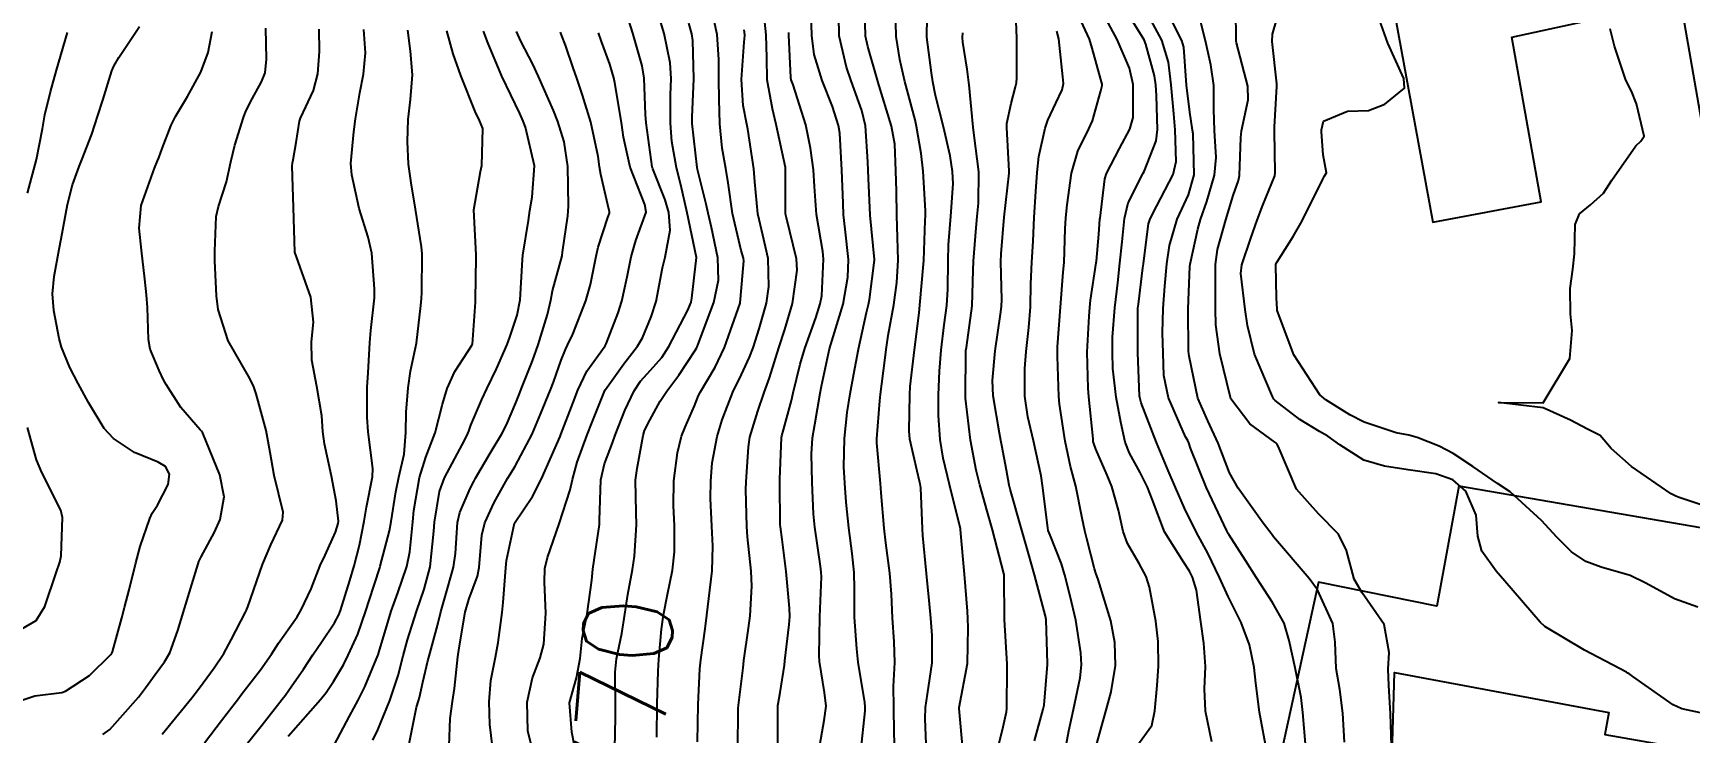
# Model space of a CAD drawing. Header units: metres. Extents: x 318500 to 325275, y 7408834 to 7428799.
# Drawn here: x 323287.8 to 323362, y 7421223.6 to 7421254.9 of the extents above; entities that cross this region are included whole.
import ezdxf
from ezdxf.enums import TextEntityAlignment as Align

# ---------------------------------------------------------------- set-up
doc = ezdxf.new("R2010")
doc.units = ezdxf.units.M
doc.header["$MEASUREMENT"] = 0
for name, color, linetype in [('Cotas', 45, 'Continuous'), ('Curvas de Nivel 1m', 11, 'Continuous'), ('Curvas de Nivel 5m', 15, 'Continuous'), ('Edificações', 30, 'Continuous'), ('Vias Primárias', 230, 'Continuous')]:
    doc.layers.add(name, color=color, linetype=linetype)
doc.styles.add('Style-STANDARD', font='STANDARD.shx')

msp = doc.modelspace()

# ---------------------------------------------------------------- linework, layer by layer
at = {"layer": 'Curvas de Nivel 1m', "flags": 128}
for points, elevation in [([(323324.876, 7421222.745), (323325.069, 7421224.563), (323325.073, 7421224.743), (323325.059, 7421224.937), (323324.763, 7421226.748), (323324.697, 7421227.341), (323324.597, 7421228.751), (323324.591, 7421230.019), (323324.586, 7421230.751), (323324.495, 7421231.6), (323324.338, 7421232.755), (323324.225, 7421233.909), (323324.155, 7421234.759), (323324.118, 7421235.48), (323324.141, 7421236.759), (323324.267, 7421237.917), (323324.4, 7421238.756), (323324.561, 7421239.646), (323324.769, 7421240.751), (323325.129, 7421242.388), (323325.219, 7421242.744), (323325.263, 7421242.974), (323325.492, 7421244.74), (323325.495, 7421244.765), (323325.301, 7421246.744), (323325.218, 7421248.397), (323325.204, 7421248.745), (323325.193, 7421249.129), (323325.09, 7421250.748), (323324.927, 7421251.434), (323324.452, 7421252.758), (323324.24, 7421253.368), (323323.911, 7421254.767), (323323.883, 7421256.562)], 776), ([(323329.458, 7421222.687), (323329.28, 7421224.67), (323329.281, 7421224.69), (323329.284, 7421224.714), (323329.653, 7421226.684), (323329.694, 7421228.294), (323329.675, 7421228.685), (323329.656, 7421229.027), (323329.516, 7421230.687), (323329.357, 7421232.499), (323329.342, 7421232.69), (323329.338, 7421232.713), (323328.858, 7421234.698), (323328.572, 7421235.873), (323328.426, 7421236.705), (323328.351, 7421237.781), (323328.352, 7421238.706), (323328.401, 7421239.761), (323328.476, 7421240.705), (323328.616, 7421241.838), (323328.727, 7421242.701), (323328.771, 7421243.431), (323328.787, 7421244.701), (323328.81, 7421245.422), (323328.912, 7421246.7), (323329.009, 7421248.143), (323328.99, 7421248.699), (323328.882, 7421249.399), (323328.583, 7421250.705), (323328.224, 7421252.108), (323328.106, 7421252.713), (323328.04, 7421253.12), (323327.829, 7421254.717), (323327.866, 7421256.528)], 779), ([(323332.66, 7421223.224), (323333.054, 7421224.642), (323333.086, 7421224.817), (323333.24, 7421226.64), (323333.24, 7421226.681), (323333.181, 7421228.641), (323333.155, 7421228.798), (323332.662, 7421230.647), (323332.393, 7421231.606), (323332.084, 7421232.653), (323331.563, 7421234.483), (323331.519, 7421234.659), (323331.397, 7421235.342), (323331.189, 7421236.444), (323331.153, 7421236.664), (323331.095, 7421236.985), (323330.808, 7421238.669), (323330.775, 7421239.345), (323330.893, 7421240.669), (323331.14, 7421242.319), (323331.187, 7421242.665), (323331.193, 7421242.966), (323331.156, 7421244.665), (323331.169, 7421245.022), (323331.305, 7421246.664), (323331.527, 7421248.628), (323331.529, 7421248.67), (323331.525, 7421248.716), (323331.416, 7421250.672), (323331.424, 7421250.851), (323331.616, 7421251.75), (323331.804, 7421252.491), (323331.845, 7421252.667), (323331.863, 7421252.898), (323331.865, 7421254.667), (323331.795, 7421256.551)], 781), ([(323310.143, 7421222.946), (323309.959, 7421223.671), (323309.928, 7421224.95), (323310.165, 7421226.048), (323310.516, 7421226.941), (323310.676, 7421227.553), (323310.764, 7421228.938), (323310.703, 7421230.318), (323310.726, 7421230.939), (323310.847, 7421231.428), (323311.36, 7421232.93), (323311.854, 7421234.452), (323311.957, 7421234.921), (323312.17, 7421235.691), (323312.622, 7421236.912), (323312.845, 7421237.482), (323313.414, 7421238.9), (323313.424, 7421238.916), (323313.441, 7421238.946), (323314.262, 7421240.088), (323314.882, 7421240.886), (323315.098, 7421241.26), (323315.483, 7421242.194), (323315.706, 7421242.877), (323315.997, 7421244.388), (323316.108, 7421244.871), (323316.336, 7421246.07), (323316.277, 7421246.869), (323316.121, 7421247.437), (323315.569, 7421248.814), (323315.54, 7421248.88), (323315.534, 7421248.917), (323315.268, 7421250.883), (323315.239, 7421251.25), (323315.177, 7421252.885), (323315.086, 7421253.435), (323314.668, 7421254.89), (323314.207, 7421256.36)], 768), ([(323312.062, 7421222.918), (323311.931, 7421223.614), (323311.832, 7421224.921), (323312.141, 7421226.043), (323312.303, 7421226.915), (323312.402, 7421227.805), (323312.619, 7421228.91), (323312.83, 7421230.412), (323312.871, 7421230.907), (323312.927, 7421231.315), (323313.167, 7421232.903), (323313.177, 7421233.089), (323313.237, 7421234.902), (323313.397, 7421235.621), (323313.751, 7421236.552), (323313.871, 7421236.895), (323314.309, 7421238.009), (323314.727, 7421238.887), (323315.012, 7421239.319), (323315.454, 7421239.81), (323315.959, 7421240.377), (323316.284, 7421240.868), (323317.129, 7421242.498), (323317.278, 7421242.853), (323317.315, 7421243.03), (323317.52, 7421244.85), (323317.105, 7421246.857), (323316.81, 7421248.109), (323316.619, 7421248.864), (323316.406, 7421250.049), (323316.346, 7421250.869), (323316.354, 7421252.134), (323316.377, 7421252.869), (323316.332, 7421253.565), (323316.062, 7421254.874), (323315.67, 7421256.205)], 769), ([(323315.745, 7421223.382), (323315.762, 7421224.872), (323315.799, 7421226.345), (323315.827, 7421226.872), (323315.955, 7421228.215), (323316.042, 7421228.869), (323316.222, 7421229.769), (323316.436, 7421230.863), (323316.526, 7421231.679), (323316.531, 7421232.862), (323316.491, 7421233.746), (323316.495, 7421234.863), (323316.66, 7421236.118), (323316.845, 7421236.858), (323317.01, 7421237.262), (323317.431, 7421238.219), (323317.608, 7421238.677), (323317.696, 7421238.846), (323318.354, 7421239.939), (323318.777, 7421240.83), (323319.473, 7421242.804), (323319.478, 7421242.82), (323319.493, 7421242.994), (323319.632, 7421244.705), (323319.621, 7421244.819), (323319.525, 7421245.172), (323319.127, 7421246.826), (323318.93, 7421248.196), (323318.835, 7421248.831), (323318.668, 7421249.75), (323318.564, 7421250.836), (323318.529, 7421251.924), (323318.512, 7421252.837), (323318.518, 7421253.716), (323318.445, 7421254.838), (323318.1, 7421256.417)], 771), ([(323319.372, 7421222.819), (323319.39, 7421224.677), (323319.399, 7421224.819), (323319.601, 7421226.491), (323319.645, 7421226.816), (323319.851, 7421228.265), (323319.917, 7421228.814), (323319.99, 7421230.147), (323319.962, 7421230.814), (323319.809, 7421232.359), (323319.777, 7421232.816), (323319.731, 7421234.47), (323319.739, 7421234.817), (323319.84, 7421236.381), (323319.913, 7421236.815), (323320.259, 7421237.98), (323320.554, 7421238.809), (323320.789, 7421239.468), (323321.203, 7421240.803), (323321.478, 7421241.628), (323321.816, 7421242.795), (323322.021, 7421244.284), (323321.991, 7421244.793), (323321.547, 7421246.633), (323321.506, 7421246.8), (323321.498, 7421246.853), (323321.507, 7421248.801), (323321.498, 7421248.874), (323321.081, 7421250.805), (323320.916, 7421251.501), (323320.682, 7421252.809), (323320.661, 7421253.788), (323320.642, 7421254.81), (323320.525, 7421255.954)], 773), ([(323327.822, 7421222.711), (323327.762, 7421224.203), (323327.776, 7421224.712), (323327.87, 7421225.315), (323328.078, 7421226.708), (323328.076, 7421227.931), (323328.015, 7421228.709), (323327.96, 7421229.353), (323327.822, 7421230.713), (323327.658, 7421232.413), (323327.641, 7421232.716), (323327.565, 7421234.539), (323327.536, 7421234.718), (323327.509, 7421234.836), (323327.396, 7421235.285), (323327.072, 7421236.723), (323327.041, 7421237.099), (323327.07, 7421238.724), (323327.095, 7421239.074), (323327.287, 7421240.722), (323327.487, 7421242.379), (323327.524, 7421242.719), (323327.687, 7421244.548), (323327.699, 7421244.717), (323327.755, 7421246.509), (323327.769, 7421246.717), (323327.775, 7421246.94), (323327.678, 7421248.718), (323327.582, 7421249.511), (323327.38, 7421250.722), (323327.308, 7421251.019), (323326.856, 7421252.728), (323326.628, 7421253.718), (323326.457, 7421254.738), (323326.43, 7421255.978)], 778), ([(323337.236, 7421222.979), (323337.917, 7421223.906), (323338.047, 7421224.572), (323338.147, 7421225.696), (323338.214, 7421226.571), (323338.196, 7421227.671), (323338.089, 7421228.572), (323337.803, 7421230.105), (323337.666, 7421230.577), (323337.346, 7421231.164), (323336.824, 7421232.057), (323336.631, 7421232.591), (323336.424, 7421233.545), (323336.118, 7421234.599), (323335.907, 7421235.114), (323335.407, 7421236.279), (323335.32, 7421236.522), (323335.294, 7421236.612), (323335.28, 7421236.744), (323335.091, 7421238.615), (323335.061, 7421239), (323335.019, 7421240.617), (323335.101, 7421242.231), (323335.134, 7421242.615), (323335.168, 7421242.941), (323335.425, 7421244.611), (323335.436, 7421244.696), (323335.539, 7421245.902), (323335.588, 7421246.571), (323335.594, 7421246.61), (323335.809, 7421248.366), (323335.882, 7421248.607), (323336.461, 7421249.727), (323336.934, 7421250.597), (323337.079, 7421251.124), (323337.075, 7421252.596), (323336.911, 7421253.324), (323336.361, 7421254.603), (323335.669, 7421255.875)], 784), ([(323343.084, 7421222.651), (323342.735, 7421224.508), (323342.567, 7421225.805), (323342.493, 7421226.512), (323342.288, 7421227.522), (323341.911, 7421228.521), (323341.327, 7421229.686), (323340.941, 7421230.536), (323340.429, 7421231.622), (323339.91, 7421232.552), (323339.376, 7421233.63), (323338.977, 7421234.564), (323338.646, 7421235.319), (323338.122, 7421236.573), (323337.437, 7421238.35), (323337.372, 7421238.581), (323337.357, 7421238.666), (323337.295, 7421240.583), (323337.282, 7421242.386), (323337.292, 7421242.592), (323337.314, 7421242.771), (323337.517, 7421244.395), (323337.539, 7421244.571), (323337.542, 7421244.59), (323337.77, 7421246.363), (323337.841, 7421246.586), (323338.139, 7421247.164), (323338.876, 7421248.57), (323339.003, 7421249.144), (323338.955, 7421250.57), (323338.9, 7421251.282), (323338.787, 7421252.573), (323338.664, 7421253.599), (323338.363, 7421254.579), (323337.669, 7421255.843)], 786), ([(323346.543, 7421223.158), (323346.476, 7421224.462), (323346.33, 7421225.524), (323346.175, 7421226.467), (323346.132, 7421227.633), (323346.028, 7421228.469), (323345.332, 7421229.977), (323344.965, 7421230.484), (323343.359, 7421232.359), (323343.3, 7421232.442), (323343.258, 7421232.502), (323342.908, 7421232.966), (323341.775, 7421234.524), (323341.4, 7421235.219), (323340.883, 7421236.538), (323340.424, 7421237.539), (323339.97, 7421238.552), (323339.585, 7421240.442), (323339.569, 7421240.559), (323339.556, 7421240.644), (323339.549, 7421242.559), (323339.62, 7421244.457), (323339.634, 7421244.558), (323339.981, 7421246.116), (323340.096, 7421246.552), (323340.374, 7421247.363), (323340.727, 7421248.543), (323340.799, 7421249.324), (323340.717, 7421250.543), (323340.688, 7421251.47), (323340.692, 7421252.544), (323340.561, 7421253.468), (323340.318, 7421254.55), (323339.861, 7421256.373)], 788), ([(323348.657, 7421223.011), (323348.611, 7421224.43), (323348.536, 7421225.695), (323348.496, 7421226.432), (323348.548, 7421227.174), (323348.327, 7421228.435), (323347.331, 7421229.844), (323346.983, 7421230.455), (323346.634, 7421231.742), (323346.275, 7421232.466), (323345.374, 7421233.387), (323344.402, 7421234.49), (323343.613, 7421236.303), (323343.535, 7421236.499), (323343.474, 7421236.553), (323343.421, 7421236.585), (323342.309, 7421237.402), (323341.461, 7421238.53), (323341.441, 7421238.586), (323340.962, 7421240.538), (323340.785, 7421241.842), (323340.769, 7421242.541), (323340.762, 7421243.28), (323340.762, 7421244.541), (323340.859, 7421245.211), (323341.235, 7421246.535), (323341.561, 7421247.623), (323341.79, 7421248.305), (323341.843, 7421248.527), (323341.902, 7421250.22), (323341.937, 7421250.527), (323342.23, 7421251.915), (323342.219, 7421252.524), (323341.713, 7421254.466), (323341.698, 7421254.53), (323341.672, 7421255.994)], 789), ([(323362.372, 7421229.206), (323361.33, 7421229.578), (323360.045, 7421230.283), (323359.343, 7421230.622), (323358.037, 7421231), (323357.349, 7421231.243), (323356.707, 7421231.684), (323356.061, 7421232.339), (323355.371, 7421233.09), (323353.969, 7421234.364), (323353.396, 7421234.743), (323352.287, 7421235.507), (323351.415, 7421236.087), (323350.793, 7421236.409), (323349.802, 7421236.803), (323349.425, 7421236.895), (323348.855, 7421237.006), (323347.43, 7421237.48), (323346.783, 7421237.809), (323345.712, 7421238.476), (323345.443, 7421238.711), (323344.281, 7421240.498), (323343.527, 7421242.483), (323343.526, 7421242.51), (323343.525, 7421242.534), (323343.505, 7421243.051), (323343.469, 7421244.511), (323343.475, 7421244.556), (323343.522, 7421244.665), (323344.248, 7421245.791), (323344.652, 7421246.493), (323345.569, 7421248.351), (323345.641, 7421248.479), (323345.735, 7421248.64), (323345.584, 7421249.446), (323345.516, 7421250.481), (323345.52, 7421250.563), (323345.607, 7421250.96), (323346.682, 7421251.396), (323347.615, 7421251.425), (323348.353, 7421251.709), (323349.24, 7421252.434), (323349.208, 7421252.86), (323348.488, 7421254.442), (323347.81, 7421256.317)], 791), ([(323287.248, 7421225.024), (323287.879, 7421225.241), (323289.087, 7421225.388), (323289.253, 7421225.439), (323290.32, 7421226.154), (323291.278, 7421227.087), (323291.326, 7421227.152), (323291.352, 7421227.199), (323291.769, 7421228.727), (323291.892, 7421229.191), (323292.106, 7421229.976), (323292.397, 7421231.184), (323292.596, 7421231.926), (323293.029, 7421233.175), (323293.133, 7421233.404), (323293.369, 7421233.773), (323293.851, 7421234.695), (323293.907, 7421235.162), (323293.734, 7421235.505), (323293.395, 7421235.699), (323292.343, 7421236.13), (323291.405, 7421236.75), (323290.978, 7421237.204), (323290.278, 7421238.361), (323289.823, 7421239.216), (323289.451, 7421239.924), (323289.073, 7421240.835), (323288.971, 7421241.227), (323288.729, 7421242.478), (323288.676, 7421243.232), (323288.737, 7421243.995), (323288.972, 7421245.228), (323289.059, 7421245.695), (323289.334, 7421247.223), (323289.559, 7421248.102), (323289.858, 7421248.926), (323289.98, 7421249.216), (323290.425, 7421250.374), (323290.706, 7421251.209), (323290.927, 7421251.89), (323291.334, 7421253.203), (323291.416, 7421253.418), (323291.636, 7421253.808), (323292.571, 7421255.186)], 757), ([(323290.923, 7421223.514), (323291.235, 7421223.736), (323292.517, 7421225.181), (323292.837, 7421225.595), (323293.265, 7421226.188), (323293.683, 7421226.755), (323293.92, 7421227.16), (323294.285, 7421228.165), (323294.584, 7421229.151), (323295.133, 7421230.948), (323295.193, 7421231.142), (323295.231, 7421231.242), (323295.335, 7421231.452), (323295.92, 7421232.565), (323296.179, 7421233.132), (323296.357, 7421234.149), (323296.17, 7421235.132), (323295.409, 7421236.994), (323295.348, 7421237.08), (323295.28, 7421237.142), (323294.416, 7421238.146), (323293.755, 7421239.165), (323293.647, 7421239.371), (323293.449, 7421239.789), (323293.04, 7421240.753), (323292.963, 7421241.178), (323292.924, 7421242.618), (323292.879, 7421243.179), (323292.802, 7421243.879), (323292.651, 7421245.183), (323292.557, 7421246.163), (323292.647, 7421247.184), (323293.24, 7421248.848), (323293.375, 7421249.173), (323293.43, 7421249.314), (323293.578, 7421249.725), (323293.989, 7421250.769), (323294.186, 7421251.161), (323294.713, 7421252.054), (323295.321, 7421253.145), (323295.639, 7421254.028), (323295.821, 7421254.966)], 758), ([(323293.585, 7421223.516), (323294.914, 7421225.145), (323295.062, 7421225.334), (323295.257, 7421225.593), (323295.917, 7421226.487), (323296.346, 7421227.129), (323296.67, 7421227.745), (323297.308, 7421228.988), (323297.357, 7421229.072), (323297.378, 7421229.119), (323297.42, 7421229.227), (323298.074, 7421231.109), (323298.456, 7421231.991), (323298.978, 7421233.096), (323299.006, 7421233.455), (323298.598, 7421235.102), (323298.424, 7421236.129), (323298.242, 7421237.108), (323297.795, 7421238.754), (323297.676, 7421239.116), (323297.446, 7421239.549), (323296.538, 7421241.129), (323296.089, 7421242.529), (323296.014, 7421243.135), (323295.94, 7421244.71), (323295.934, 7421245.136), (323295.996, 7421246.682), (323296.098, 7421247.135), (323296.457, 7421248.235), (323296.655, 7421249.129), (323296.832, 7421249.877), (323297.227, 7421251.124), (323297.33, 7421251.397), (323297.612, 7421251.949), (323298.028, 7421252.71), (323298.191, 7421253.112), (323298.255, 7421253.729), (323298.225, 7421255.111)], 759), ([(323297.411, 7421223.117), (323298.066, 7421223.935), (323298.957, 7421225.094), (323299.086, 7421225.259), (323299.256, 7421225.495), (323299.914, 7421226.437), (323300.335, 7421227.074), (323300.713, 7421227.644), (323301.302, 7421228.504), (323301.499, 7421228.866), (323301.572, 7421229.057), (323301.986, 7421230.391), (323302.177, 7421231.052), (323302.421, 7421231.972), (323302.634, 7421233.047), (323302.731, 7421233.685), (323303.004, 7421235.044), (323303.026, 7421235.411), (323302.815, 7421237.046), (323302.76, 7421237.707), (323302.766, 7421239.047), (323302.803, 7421239.693), (323302.878, 7421241.046), (323302.931, 7421241.59), (323303.086, 7421243.044), (323303.09, 7421243.45), (323302.979, 7421245.045), (323302.812, 7421245.766), (323302.412, 7421247.051), (323302.071, 7421248.549), (323302.04, 7421249.055), (323302.173, 7421250.473), (323302.249, 7421251.054), (323302.441, 7421252.228), (323302.597, 7421253.05), (323302.683, 7421254.006), (323302.611, 7421255.05)], 761), ([(323299.233, 7421223.436), (323300.681, 7421225.069), (323300.934, 7421225.386), (323301.262, 7421225.882), (323301.703, 7421226.626), (323301.919, 7421227.054), (323302.342, 7421228.002), (323302.709, 7421229.046), (323302.853, 7421229.506), (323303.329, 7421230.972), (323303.352, 7421231.04), (323303.768, 7421232.62), (323303.844, 7421233.033), (323304.046, 7421234.364), (323304.19, 7421235.028), (323304.424, 7421236.048), (323304.503, 7421237.024), (323304.518, 7421237.929), (323304.6, 7421239.023), (323304.71, 7421239.762), (323304.973, 7421241.017), (323305.174, 7421242.702), (323305.199, 7421243.014), (323305.217, 7421243.291), (323305.23, 7421245.014), (323305.205, 7421245.335), (323304.934, 7421247.019), (323304.737, 7421248.198), (323304.623, 7421249.024), (323304.571, 7421250.039), (323304.6, 7421251.025), (323304.71, 7421251.927), (323304.793, 7421253.023), (323304.707, 7421254.09), (323304.587, 7421255.026)], 762), ([(323301.3, 7421223.059), (323301.967, 7421224.328), (323302.357, 7421225.049), (323302.658, 7421225.647), (323303.239, 7421227.04), (323303.252, 7421227.069), (323303.282, 7421227.169), (323303.713, 7421228.625), (323303.845, 7421229.032), (323304.138, 7421229.848), (323304.542, 7421231.022), (323304.68, 7421231.68), (323304.808, 7421233.018), (323304.859, 7421233.526), (323305.11, 7421235.014), (323305.399, 7421235.911), (323305.818, 7421237.004), (323306.146, 7421238.282), (323306.354, 7421238.996), (323306.697, 7421239.746), (323307.47, 7421240.951), (323307.481, 7421240.968), (323307.613, 7421242.855), (323307.622, 7421242.979), (323307.65, 7421244.847), (323307.646, 7421244.979), (323307.55, 7421246.98), (323307.84, 7421248.704), (323307.904, 7421248.977), (323307.939, 7421250.633), (323307.796, 7421250.978), (323307.606, 7421251.384), (323306.956, 7421252.99), (323306.61, 7421253.966), (323306.335, 7421255)], 763), ([(323303.02, 7421223.254), (323303.237, 7421223.719), (323303.773, 7421225.032), (323304.15, 7421226.144), (323304.381, 7421227.023), (323304.572, 7421227.74), (323304.97, 7421229.015), (323305.32, 7421230.009), (323305.586, 7421231.006), (323305.75, 7421232.608), (323305.782, 7421233.004), (323306.004, 7421234.377), (323306.23, 7421234.997), (323307.151, 7421236.728), (323307.273, 7421236.982), (323307.312, 7421237.081), (323307.416, 7421237.347), (323307.908, 7421238.5), (323308.118, 7421238.973), (323308.554, 7421239.869), (323309.04, 7421240.964), (323309.155, 7421241.282), (323309.483, 7421242.269), (323309.617, 7421242.958), (323309.718, 7421244.756), (323309.734, 7421244.957), (323309.987, 7421246.51), (323310.045, 7421246.953), (323310.153, 7421247.549), (323310.263, 7421248.95), (323309.862, 7421250.69), (323309.758, 7421250.958), (323309.605, 7421251.292), (323308.803, 7421252.968), (323308.186, 7421254.433), (323307.977, 7421254.977)], 764), ([(323317.562, 7421223.174), (323317.594, 7421224.845), (323317.672, 7421226.446), (323317.713, 7421226.844), (323317.911, 7421228.231), (323317.985, 7421228.84), (323318.074, 7421229.595), (323318.217, 7421230.837), (323318.248, 7421231.935), (323318.209, 7421232.837), (323318.149, 7421234.068), (323318.153, 7421234.839), (323318.218, 7421235.658), (323318.442, 7421236.835), (323318.67, 7421237.582), (323319.147, 7421238.824), (323319.242, 7421239.024), (323319.449, 7421239.429), (323319.89, 7421240.389), (323320.049, 7421240.814), (323320.327, 7421241.66), (323320.655, 7421242.808), (323320.761, 7421243.548), (323320.733, 7421244.808), (323320.495, 7421245.851), (323320.264, 7421246.813), (323320.134, 7421248.245), (323320.087, 7421248.815), (323319.814, 7421250.601), (323319.772, 7421250.818), (323319.612, 7421251.65), (323319.526, 7421252.822), (323319.647, 7421254.482), (323319.688, 7421254.781), (323319.687, 7421254.82), (323319.653, 7421255.037)], 772), ([(323326.402, 7421222.728), (323326.379, 7421223.588), (323326.353, 7421224.729), (323326.347, 7421225.651), (323326.404, 7421226.729), (323326.376, 7421227.647), (323326.297, 7421228.73), (323326.257, 7421229.794), (323326.18, 7421230.732), (323325.997, 7421232.087), (323325.927, 7421232.734), (323325.793, 7421234.327), (323325.761, 7421234.736), (323325.594, 7421236.552), (323325.59, 7421236.738), (323325.728, 7421238.444), (323325.759, 7421238.737), (323325.952, 7421240.245), (323326.016, 7421240.735), (323326.109, 7421241.366), (323326.352, 7421242.731), (323326.499, 7421243.737), (323326.546, 7421244.73), (323326.518, 7421245.748), (323326.496, 7421246.731), (323326.476, 7421247.815), (323326.453, 7421248.731), (323326.403, 7421249.917), (323326.26, 7421250.733), (323325.646, 7421252.724), (323325.643, 7421252.74), (323325.63, 7421252.783), (323325.192, 7421254.301), (323325.094, 7421254.756), (323325.08, 7421255.334)], 777), ([(323334.002, 7421222.628), (323334.198, 7421223.673), (323334.405, 7421224.623), (323334.697, 7421226.041), (323334.761, 7421226.618), (323334.739, 7421227.167), (323334.507, 7421228.622), (323334.26, 7421229.692), (323334.022, 7421230.63), (323333.864, 7421231.151), (323333.358, 7421232.422), (323333.277, 7421232.641), (323333.255, 7421232.748), (323333.024, 7421234.644), (323332.95, 7421235.089), (323332.607, 7421236.648), (323332.355, 7421237.722), (323332.225, 7421238.652), (323332.229, 7421239.882), (323332.287, 7421240.652), (323332.408, 7421241.724), (323332.473, 7421242.65), (323332.489, 7421243.667), (323332.539, 7421244.65), (323332.594, 7421245.589), (323332.637, 7421246.649), (323332.72, 7421247.807), (323332.784, 7421248.652), (323332.856, 7421249.376), (323333.134, 7421250.647), (323333.253, 7421250.998), (323333.617, 7421251.758), (323333.9, 7421252.362), (323333.952, 7421252.635), (323333.934, 7421252.936), (323333.753, 7421254.638), (323333.655, 7421254.98)], 782), ([(323335.317, 7421222.609), (323335.73, 7421224.125), (323335.87, 7421224.601), (323336.092, 7421225.421), (323336.283, 7421226.595), (323336.264, 7421227.627), (323336.078, 7421228.598), (323335.509, 7421230.436), (323335.445, 7421230.608), (323335.415, 7421230.683), (323335.343, 7421230.924), (323334.998, 7421232.257), (323334.907, 7421232.617), (323334.797, 7421233.191), (323334.513, 7421234.623), (323334.274, 7421235.502), (323334.031, 7421236.631), (323333.781, 7421238.289), (323333.746, 7421238.635), (323333.684, 7421240.42), (323333.684, 7421240.637), (323333.69, 7421240.855), (323333.818, 7421242.635), (323333.95, 7421244.196), (323333.982, 7421244.633), (323334.033, 7421246.143), (323334.068, 7421246.632), (323334.128, 7421247.204), (323334.318, 7421248.629), (323334.601, 7421249.609), (323335.097, 7421250.618), (323335.25, 7421250.971), (323335.626, 7421252.314), (323335.684, 7421252.555), (323335.683, 7421252.609), (323335.632, 7421252.816), (323335.249, 7421254.219), (323335.127, 7421254.618), (323334.645, 7421255.646)], 783), ([(323344.806, 7421222.914), (323344.682, 7421224.486), (323344.597, 7421225.157), (323344.331, 7421226.489), (323344.073, 7421227.717), (323343.838, 7421228.495), (323343.324, 7421229.408), (323342.604, 7421230.511), (323342.115, 7421231.286), (323341.359, 7421232.45), (323341.333, 7421232.504), (323341.316, 7421232.531), (323341.277, 7421232.616), (323340.361, 7421234.545), (323339.653, 7421236.32), (323339.566, 7421236.558), (323339.52, 7421236.657), (323339.423, 7421236.828), (323338.654, 7421238.568), (323338.458, 7421239.567), (323338.418, 7421240.571), (323338.396, 7421241.488), (323338.424, 7421242.576), (323338.503, 7421243.577), (323338.592, 7421244.574), (323338.707, 7421245.397), (323339.05, 7421246.567), (323339.561, 7421247.652), (323339.812, 7421248.556), (323339.762, 7421250.393), (323339.739, 7421250.558), (323339.612, 7421251.35), (323339.473, 7421252.562), (323339.345, 7421254.262), (323339.259, 7421254.566), (323338.846, 7421255.389)], 787), ([(323363.379, 7421233.504), (323361.536, 7421234.119), (323361.389, 7421234.175), (323361.174, 7421234.272), (323359.408, 7421235.497), (323358.495, 7421236.304), (323358.001, 7421236.887), (323357.429, 7421237.177), (323356.67, 7421237.569), (323355.438, 7421238.125), (323353.44, 7421238.37), (323355.44, 7421238.35), (323356.633, 7421240.333), (323356.741, 7421241.584), (323356.662, 7421242.333), (323356.649, 7421243.471), (323356.778, 7421244.331), (323356.85, 7421245.011), (323356.872, 7421246.33), (323357.07, 7421246.814), (323357.563, 7421247.206), (323358.153, 7421247.729), (323358.528, 7421248.306), (323359.596, 7421249.853), (323359.82, 7421250.065), (323359.97, 7421250.286), (323359.622, 7421251.726), (323359.395, 7421252.294), (323359.148, 7421252.787), (323358.633, 7421254.305), (323358.44, 7421255.08)], 792), ([(323287.555, 7421247.739), (323287.954, 7421249.244), (323288.214, 7421250.618), (323288.332, 7421251.239), (323288.583, 7421252.268), (323288.853, 7421253.232), (323289.341, 7421254.918)], 756), ([(323306.445, 7421222.992), (323306.477, 7421224.226), (323306.581, 7421224.99), (323306.675, 7421225.572), (323306.826, 7421226.987), (323306.88, 7421227.392), (323307.159, 7421228.982), (323307.316, 7421229.545), (323307.71, 7421230.593), (323307.779, 7421230.976), (323307.901, 7421232.425), (323308.035, 7421232.973), (323308.461, 7421233.882), (323309.058, 7421234.963), (323309.184, 7421235.17), (323309.396, 7421235.52), (323310.149, 7421236.949), (323310.532, 7421237.835), (323310.976, 7421238.937), (323311.109, 7421239.271), (323311.46, 7421240.262), (323311.653, 7421240.742), (323311.744, 7421240.926), (323311.972, 7421241.42), (323312.556, 7421242.914), (323312.772, 7421243.64), (323313.023, 7421244.907), (323313.116, 7421245.316), (323313.546, 7421246.643), (323313.613, 7421246.836), (323313.618, 7421246.899), (323313.553, 7421247.209), (323313.227, 7421248.565), (323313.173, 7421248.906), (323313.113, 7421249.371), (323312.788, 7421250.912), (323312.418, 7421252.118), (323312.143, 7421252.922), (323312.01, 7421253.301), (323311.644, 7421254.36), (323311.487, 7421254.771), (323311.423, 7421254.933)], 766), ([(323308.374, 7421222.969), (323308.254, 7421223.956), (323308.236, 7421224.97), (323308.308, 7421225.926), (323308.521, 7421226.968), (323308.632, 7421227.625), (323308.805, 7421228.965), (323308.862, 7421229.417), (323308.975, 7421230.964), (323309.012, 7421231.286), (323309.36, 7421232.96), (323310.174, 7421234.152), (323310.568, 7421234.942), (323311.409, 7421236.838), (323311.446, 7421236.929), (323311.996, 7421238.357), (323312.206, 7421238.919), (323312.606, 7421239.759), (323313.421, 7421240.901), (323313.471, 7421240.982), (323314.002, 7421242.377), (323314.17, 7421242.893), (323314.408, 7421243.989), (323314.585, 7421244.889), (323314.807, 7421245.611), (323315.262, 7421246.883), (323315.209, 7421247.227), (323314.55, 7421248.89), (323314.253, 7421250.231), (323314.16, 7421250.894), (323313.859, 7421252.665), (323313.816, 7421252.898), (323313.636, 7421253.511), (323313.267, 7421254.526), (323313.132, 7421254.908)], 767), ([(323321.16, 7421222.872), (323321.166, 7421224.801), (323321.172, 7421224.88), (323321.259, 7421225.387), (323321.46, 7421226.615), (323321.481, 7421226.797), (323321.663, 7421228.436), (323321.692, 7421228.794), (323321.684, 7421229.164), (323321.541, 7421230.797), (323321.351, 7421232.233), (323321.275, 7421232.801), (323321.268, 7421232.894), (323321.257, 7421234.801), (323321.258, 7421234.934), (323321.323, 7421236.801), (323321.335, 7421236.877), (323321.415, 7421237.145), (323321.773, 7421238.457), (323321.855, 7421238.794), (323322.164, 7421240.085), (323322.365, 7421240.787), (323322.86, 7421242.155), (323323.063, 7421242.776), (323323.128, 7421243.143), (323323.214, 7421244.775), (323323.183, 7421245.117), (323322.896, 7421246.78), (323322.804, 7421248.023), (323322.752, 7421248.782), (323322.623, 7421249.745), (323322.408, 7421250.788), (323321.842, 7421252.582), (323321.756, 7421252.798), (323321.737, 7421252.904), (323321.657, 7421254.8), (323321.652, 7421254.929)], 774), ([(323287.295, 7421228.237), (323287.933, 7421228.608), (323288.324, 7421229.235), (323288.834, 7421230.737), (323289, 7421231.225), (323289.055, 7421231.504), (323289.117, 7421233.224), (323289.048, 7421233.542), (323288.189, 7421235.238), (323287.948, 7421235.794), (323287.543, 7421237.248)], 756)]:
    msp.add_lwpolyline(points, dxfattribs=dict(at, elevation=elevation))
at = {"layer": 'Curvas de Nivel 5m', "flags": 128}
for points, elevation in [([(323340.598, 7421223.181), (323340.316, 7421224.544), (323340.277, 7421225.552), (323340.322, 7421226.544), (323340.241, 7421227.601), (323340.11, 7421228.548), (323339.914, 7421229.969), (323339.736, 7421230.554), (323339.607, 7421230.82), (323339.346, 7421231.208), (323338.482, 7421232.569), (323337.924, 7421234.033), (323337.725, 7421234.577), (323337.396, 7421235.228), (323336.912, 7421236.094), (323336.726, 7421236.59), (323336.533, 7421237.483), (323336.321, 7421238.597), (323336.175, 7421239.884), (323336.148, 7421240.6), (323336.159, 7421241.286), (323336.263, 7421242.602), (323336.39, 7421243.718), (323336.485, 7421244.6), (323336.579, 7421245.555), (323336.692, 7421246.599), (323336.861, 7421247.293), (323337.506, 7421248.591), (323337.529, 7421248.632), (323337.572, 7421248.708), (323338.107, 7421250.068), (323338.162, 7421250.582), (323338.12, 7421252.085), (323338.09, 7421252.583), (323338.029, 7421252.979), (323337.648, 7421254.395), (323337.571, 7421254.591), (323337.453, 7421254.792), (323336.318, 7421256.604)], 785), ([(323323.001, 7421222.773), (323323.244, 7421224.132), (323323.319, 7421224.769), (323323.259, 7421225.392), (323323.027, 7421226.774), (323323.01, 7421227.048), (323323.048, 7421228.774), (323323.115, 7421230.561), (323323.109, 7421230.773), (323323.07, 7421231.038), (323322.819, 7421232.778), (323322.763, 7421233.385), (323322.694, 7421234.78), (323322.667, 7421236.045), (323322.718, 7421236.78), (323322.817, 7421237.381), (323323.06, 7421238.776), (323323.119, 7421239.101), (323323.47, 7421240.77), (323324.085, 7421242.761), (323324.298, 7421243.968), (323324.32, 7421244.758), (323324.183, 7421246.118), (323324.109, 7421246.762), (323324.084, 7421247.291), (323324.024, 7421248.763), (323323.938, 7421250.422), (323323.883, 7421250.766), (323323.613, 7421251.613), (323323.152, 7421252.777), (323322.791, 7421253.932), (323322.677, 7421254.785), (323322.658, 7421255.792)], 775), ([(323363.261, 7421224.313), (323361.662, 7421224.662), (323361.266, 7421224.834), (323359.465, 7421226.101), (323359.279, 7421226.234), (323359.242, 7421226.253), (323359.174, 7421226.292), (323357.294, 7421227.284), (323355.522, 7421228.347), (323355.313, 7421228.53), (323353.735, 7421230.366), (323353.344, 7421230.818), (323352.69, 7421231.717), (323352.522, 7421232.383), (323352.438, 7421233.32), (323351.979, 7421234.391), (323351.398, 7421234.906), (323350.64, 7421235.173), (323349.404, 7421235.353), (323348.333, 7421235.514), (323347.41, 7421235.781), (323346.342, 7421236.466), (323345.801, 7421236.851), (323345.426, 7421237.07), (323344.547, 7421237.604), (323343.439, 7421238.446), (323343.406, 7421238.477), (323343.382, 7421238.511), (323343.327, 7421238.626), (323342.507, 7421240.52), (323342.194, 7421241.812), (323342.095, 7421242.524), (323341.907, 7421244.135), (323341.943, 7421244.526), (323342.345, 7421245.715), (323342.63, 7421246.519), (323342.882, 7421247.192), (323343.421, 7421248.511), (323343.446, 7421248.637), (323343.405, 7421250.512), (323343.411, 7421250.703), (323343.519, 7421252.511), (323343.515, 7421252.627), (323343.301, 7421254.513), (323343.315, 7421254.853), (323343.674, 7421256.085)], 790), ([(323295.481, 7421223.137), (323296.239, 7421224.132), (323296.996, 7421225.123), (323297.11, 7421225.264), (323297.255, 7421225.455), (323297.981, 7421226.397), (323298.472, 7421227.102), (323298.791, 7421227.593), (323299.298, 7421228.305), (323299.623, 7421228.768), (323299.813, 7421229.082), (323300.262, 7421230.019), (323300.66, 7421231.07), (323300.876, 7421231.528), (323301.353, 7421232.563), (323301.464, 7421232.953), (323301.474, 7421233.059), (323301.374, 7421233.961), (323301.161, 7421235.063), (323300.855, 7421236.519), (323300.786, 7421237.069), (323300.728, 7421237.763), (323300.504, 7421239.074), (323300.281, 7421240.255), (323300.271, 7421241.078), (323300.366, 7421241.964), (323300.248, 7421243.079), (323299.52, 7421245.09), (323299.469, 7421247.091), (323299.41, 7421248.934), (323299.425, 7421249.092), (323299.448, 7421249.216), (323299.584, 7421250.003), (323299.73, 7421250.956), (323299.776, 7421251.087), (323300.364, 7421252.333), (323300.548, 7421253.076), (323300.632, 7421254.067), (323300.618, 7421255.075)], 760), ([(323304.629, 7421223.019), (323304.968, 7421224.735), (323305.057, 7421225.013), (323305.103, 7421225.162), (323305.263, 7421225.851), (323305.482, 7421226.801), (323305.537, 7421227.006), (323305.915, 7421228.387), (323306.069, 7421228.999), (323306.365, 7421230.039), (323306.634, 7421230.99), (323306.721, 7421231.607), (323306.813, 7421232.988), (323306.909, 7421233.445), (323307.383, 7421234.522), (323307.538, 7421234.828), (323307.621, 7421234.978), (323308.273, 7421236.1), (323308.804, 7421236.966), (323309.012, 7421237.368), (323309.431, 7421238.355), (323309.599, 7421238.797), (323309.664, 7421238.957), (323310.175, 7421240.234), (323310.431, 7421240.946), (323310.844, 7421242.3), (323310.987, 7421242.938), (323311.068, 7421243.365), (323311.498, 7421244.93), (323311.504, 7421244.947), (323311.522, 7421245.092), (323311.757, 7421246.717), (323311.776, 7421246.927), (323311.783, 7421247.157), (323311.753, 7421248.927), (323311.586, 7421250.026), (323311.312, 7421250.934), (323311.108, 7421251.437), (323310.443, 7421252.948), (323310.188, 7421253.504), (323309.646, 7421254.538), (323309.454, 7421254.962)], 765), ([(323313.863, 7421222.894), (323313.888, 7421224.249), (323313.896, 7421224.894), (323313.869, 7421226.296), (323313.93, 7421226.893), (323314.169, 7421228.019), (323314.307, 7421228.89), (323314.438, 7421229.769), (323314.658, 7421230.887), (323314.739, 7421231.486), (323314.826, 7421232.885), (323314.813, 7421233.441), (323314.792, 7421234.886), (323314.864, 7421235.417), (323315.124, 7421236.883), (323315.189, 7421237.106), (323315.42, 7421237.574), (323315.89, 7421238.417), (323316.188, 7421238.869), (323316.726, 7421239.585), (323317.468, 7421240.714), (323317.52, 7421240.798), (323317.542, 7421240.849), (323317.596, 7421240.973), (323318.298, 7421242.838), (323318.498, 7421243.842), (323318.472, 7421244.836), (323318.189, 7421246.191), (323318.037, 7421246.843), (323317.952, 7421247.242), (323317.569, 7421248.784), (323317.555, 7421248.835), (323317.553, 7421248.85), (323317.547, 7421248.873), (323317.33, 7421250.854), (323317.323, 7421251.135), (323317.4, 7421252.853), (323317.358, 7421254.566), (323317.312, 7421254.855), (323317.172, 7421255.343)], 770), ([(323331.02, 7421222.876), (323331.248, 7421223.854), (323331.402, 7421224.514), (323331.421, 7421224.658), (323331.434, 7421226.503), (323331.432, 7421226.658), (323331.31, 7421228.66), (323331.294, 7421230.625), (323331.295, 7421230.661), (323331.283, 7421230.708), (323330.774, 7421232.669), (323330.539, 7421233.506), (323330.216, 7421234.678), (323330.049, 7421235.333), (323329.788, 7421236.684), (323329.569, 7421238.557), (323329.564, 7421238.688), (323329.578, 7421240.579), (323329.589, 7421240.688), (323329.606, 7421240.823), (323329.865, 7421242.684), (323329.913, 7421244.285), (323329.925, 7421244.684), (323330.048, 7421246.177), (323330.093, 7421246.682), (323330.155, 7421247.283), (323330.169, 7421248.684), (323329.963, 7421250.318), (323329.906, 7421250.687), (323329.733, 7421252.585), (323329.718, 7421252.689), (323329.636, 7421253.276), (323329.448, 7421254.493), (323329.426, 7421254.693), (323329.442, 7421254.904)], 780)]:
    msp.add_lwpolyline(points, dxfattribs=dict(at, elevation=elevation))
at = {"layer": 'Edificações'}
for points in [[(323365.142, 7421267.69), (323353.867, 7421265.794), (323354.428, 7421262.456), (323351.691, 7421261.995), (323352.171, 7421259.136), (323348.298, 7421258.484), (323350.506, 7421246.436), (323355.352, 7421247.345), (323354.042, 7421254.709), (323358.026, 7421255.582), (323357.317, 7421259.946), (323360.868, 7421260.524), (323362.938, 7421248.6), (323376.687, 7421251.024), (323376.483, 7421252.204), (323380.303, 7421252.858), (323378.993, 7421260.932), (323374.627, 7421260.277), (323374.258, 7421262.988), (323373.64, 7421262.894), (323373.014, 7421267.216), (323365.344, 7421266.074)], [(323372.482, 7421231.039), (323351.663, 7421234.626), (323350.676, 7421229.245), (323345.382, 7421230.321), (323342.775, 7421218.381), (323347.175, 7421214.514), (323342.868, 7421210.299), (323338.817, 7421205.984), (323353.367, 7421187.136), (323357.225, 7421189.019), (323352.566, 7421194.034), (323360.635, 7421203.101), (323358.843, 7421204.734), (323361.535, 7421208.501), (323355.523, 7421213.434), (323352.652, 7421210.115), (323348.428, 7421213.804), (323348.788, 7421226.283), (323358.389, 7421224.489), (323358.21, 7421223.503), (323366.465, 7421222.067), (323367.363, 7421227.897), (323374.362, 7421226.552), (323374.631, 7421228.615)]]:
    msp.add_lwpolyline(points, close=True, dxfattribs=at)
at = {"layer": 'Vias Primárias'}
for points in [[(323715.644, 7420145.548, 0), (323709.04, 7420132.939)], [(323831.088, 7420001.787, 0), (323833.844, 7420008.443, 0.220888)], [(323205.069, 7420933.766, 0), (323207.298, 7420931.929, 0.020742), (323210.311, 7420929.649), (323213.335, 7420928.865), (323214.564, 7420929.479), (323216.061, 7420926.782), (323213.869, 7420925.313), (323213.871, 7420924.556), (323218.068, 7420917.639), (323222.108, 7420910.972), (323227.38, 7420903.131), (323230.217, 7420898.982, 0.38291), (323236.446, 7420897.46), (323249.502, 7420903.926), (323257.59, 7420907.836)]]:
    msp.add_lwpolyline(points, format="xyb", dxfattribs=at)

# ---------------------------------------------------------------- texts
at = {"layer": 'Cotas', "style": 'Style-STANDARD'}
msp.add_text('770', height=4, rotation=85.45856, dxfattribs=at).set_placement((323314.194, 7421225.043, 770), align=Align.MIDDLE_CENTER)

doc.saveas('drawing.dxf')
